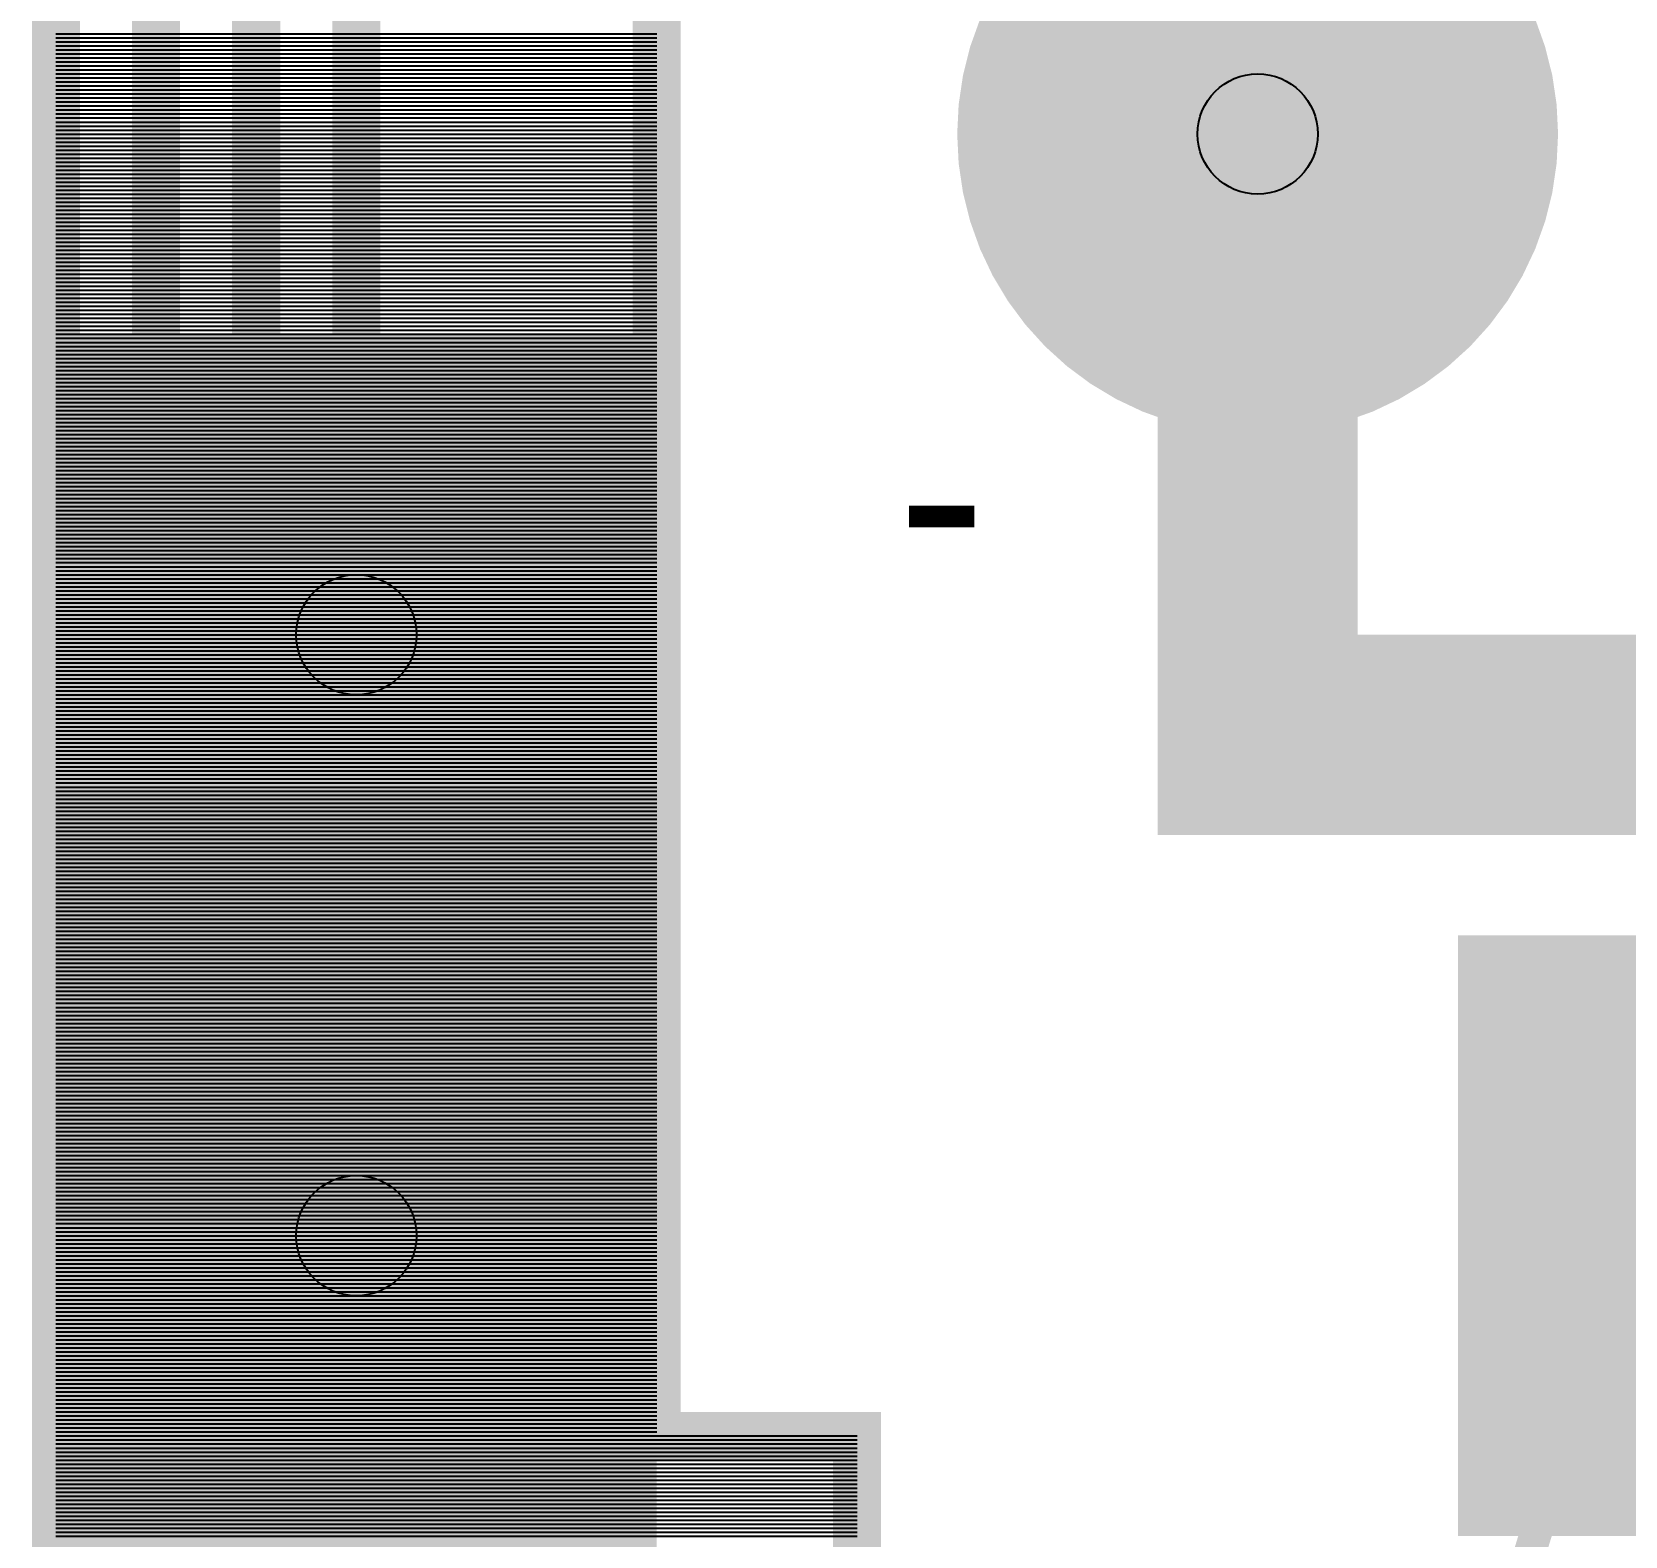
# Model space of a CAD drawing. Extents: x -1.19 to 1.19, y -1.21 to 1.21.
# Drawn here: x -1.171 to -0.7733, y -0.554 to -0.1785 of the extents above; entities that cross this region are included whole.
import ezdxf

# ---------------------------------------------------------------- set-up
doc = ezdxf.new("R2010")
doc.units = 0
doc.layers.get('0').update_dxf_attribs({"linetype": 'CONTINUOUS'})

# ---------------------------------------------------------------- blocks, each defined once
blk = doc.blocks.new('RPAD')
blk.add_trace([(-0.5, -0.5), (-0.5, 0.5), (0.5, -0.5), (0.5, 0.5)])
blk = doc.blocks.new('EPAD')
at = {"const_width": 0.5}
blk.add_lwpolyline([(-0.25, 0, 1), (0.25, 0, 1)], format="xyb", close=True, dxfattribs=at)

msp = doc.modelspace()

# ---------------------------------------------------------------- linework, layer by layer
for points, const_width in [([(-1.165, -0.379), (-1.165, 1.17), (-1.09, 1.17), (-1.09, -0.379), (-1.165, -0.379)], 0.012), ([(-1.14, -0.429), (-1.14, 0.22), (-1.015, 0.22), (-1.015, -0.429), (-1.14, -0.429)], 0.012), ([(-1.165, -1.204), (-1.165, -0.104), (-1.115, -0.104), (-1.115, -1.204), (-1.165, -1.204)], 0.012), ([(-0.715, -0.354), (-0.865, -0.354), (-0.865, -0.204)], 0.05), ([(-1.165, -0.529), (-1.165, -0.379), (-1.015, -0.379), (-1.015, -0.529), (-1.165, -0.529)], 0.012), ([(-1.165, -0.804), (-1.165, -0.529), (-0.965, -0.529), (-0.965, -0.729), (-1.165, -0.804)], 0.012)]:
    msp.add_lwpolyline(points, dxfattribs=dict(const_width=const_width))
for points in [[(-1.165, -0.179), (-1.115, -0.179)], [(-1.165, -0.179), (-1.09, -0.179)], [(-1.165, -0.18), (-1.115, -0.18)], [(-1.165, -0.18), (-1.09, -0.18)], [(-1.165, -0.181), (-1.115, -0.181)], [(-1.165, -0.181), (-1.09, -0.181)], [(-1.165, -0.182), (-1.115, -0.182)], [(-1.165, -0.182), (-1.09, -0.182)], [(-1.14, -0.179), (-1.015, -0.179)], [(-1.14, -0.18), (-1.015, -0.18)], [(-1.14, -0.181), (-1.015, -0.181)], [(-1.14, -0.182), (-1.015, -0.182)], [(-1.165, -0.183), (-1.115, -0.183)], [(-1.165, -0.183), (-1.09, -0.183)], [(-1.165, -0.184), (-1.115, -0.184)], [(-1.165, -0.184), (-1.09, -0.184)], [(-1.165, -0.185), (-1.115, -0.185)], [(-1.165, -0.185), (-1.09, -0.185)], [(-1.165, -0.186), (-1.115, -0.186)], [(-1.165, -0.186), (-1.09, -0.186)], [(-1.14, -0.183), (-1.015, -0.183)], [(-1.14, -0.184), (-1.015, -0.184)], [(-1.14, -0.185), (-1.015, -0.185)], [(-1.14, -0.186), (-1.015, -0.186)], [(-1.165, -0.187), (-1.115, -0.187)], [(-1.165, -0.187), (-1.09, -0.187)], [(-1.165, -0.188), (-1.115, -0.188)], [(-1.165, -0.188), (-1.09, -0.188)], [(-1.165, -0.189), (-1.115, -0.189)], [(-1.165, -0.189), (-1.09, -0.189)], [(-1.165, -0.19), (-1.115, -0.19)], [(-1.165, -0.19), (-1.09, -0.19)], [(-1.14, -0.187), (-1.015, -0.187)], [(-1.14, -0.188), (-1.015, -0.188)], [(-1.14, -0.189), (-1.015, -0.189)], [(-1.14, -0.19), (-1.015, -0.19)], [(-1.165, -0.191), (-1.115, -0.191)], [(-1.165, -0.191), (-1.09, -0.191)], [(-1.165, -0.192), (-1.115, -0.192)], [(-1.165, -0.192), (-1.09, -0.192)], [(-1.165, -0.193), (-1.115, -0.193)], [(-1.165, -0.193), (-1.09, -0.193)], [(-1.165, -0.194), (-1.115, -0.194)], [(-1.165, -0.194), (-1.09, -0.194)], [(-1.14, -0.191), (-1.015, -0.191)], [(-1.14, -0.192), (-1.015, -0.192)], [(-1.14, -0.193), (-1.015, -0.193)], [(-1.14, -0.194), (-1.015, -0.194)], [(-1.165, -0.195), (-1.115, -0.195)], [(-1.165, -0.195), (-1.09, -0.195)], [(-1.165, -0.196), (-1.115, -0.196)], [(-1.165, -0.196), (-1.09, -0.196)], [(-1.165, -0.197), (-1.115, -0.197)], [(-1.165, -0.197), (-1.09, -0.197)], [(-1.165, -0.198), (-1.115, -0.198)], [(-1.165, -0.198), (-1.09, -0.198)], [(-1.14, -0.195), (-1.015, -0.195)], [(-1.14, -0.196), (-1.015, -0.196)], [(-1.14, -0.197), (-1.015, -0.197)], [(-1.14, -0.198), (-1.015, -0.198)], [(-1.165, -0.199), (-1.115, -0.199)], [(-1.165, -0.199), (-1.09, -0.199)], [(-1.165, -0.2), (-1.115, -0.2)], [(-1.165, -0.2), (-1.09, -0.2)], [(-1.165, -0.201), (-1.115, -0.201)], [(-1.165, -0.201), (-1.09, -0.201)], [(-1.165, -0.202), (-1.115, -0.202)], [(-1.165, -0.202), (-1.09, -0.202)], [(-1.14, -0.199), (-1.015, -0.199)], [(-1.14, -0.2), (-1.015, -0.2)], [(-1.14, -0.201), (-1.015, -0.201)], [(-1.14, -0.202), (-1.015, -0.202)], [(-1.165, -0.203), (-1.115, -0.203)], [(-1.165, -0.203), (-1.09, -0.203)], [(-1.165, -0.204), (-1.115, -0.204)], [(-1.165, -0.204), (-1.09, -0.204)], [(-1.165, -0.205), (-1.115, -0.205)], [(-1.165, -0.205), (-1.09, -0.205)], [(-1.165, -0.206), (-1.115, -0.206)], [(-1.165, -0.206), (-1.09, -0.206)], [(-1.14, -0.203), (-1.015, -0.203)], [(-1.14, -0.204), (-1.015, -0.204)], [(-1.14, -0.205), (-1.015, -0.205)], [(-1.14, -0.206), (-1.015, -0.206)], [(-1.165, -0.207), (-1.115, -0.207)], [(-1.165, -0.207), (-1.09, -0.207)], [(-1.165, -0.208), (-1.115, -0.208)], [(-1.165, -0.208), (-1.09, -0.208)], [(-1.165, -0.209), (-1.115, -0.209)], [(-1.165, -0.209), (-1.09, -0.209)], [(-1.165, -0.21), (-1.115, -0.21)], [(-1.165, -0.21), (-1.09, -0.21)], [(-1.14, -0.207), (-1.015, -0.207)], [(-1.14, -0.208), (-1.015, -0.208)], [(-1.14, -0.209), (-1.015, -0.209)], [(-1.14, -0.21), (-1.015, -0.21)], [(-1.165, -0.211), (-1.115, -0.211)], [(-1.165, -0.211), (-1.09, -0.211)], [(-1.165, -0.212), (-1.115, -0.212)], [(-1.165, -0.212), (-1.09, -0.212)], [(-1.165, -0.213), (-1.115, -0.213)], [(-1.165, -0.213), (-1.09, -0.213)], [(-1.165, -0.214), (-1.115, -0.214)], [(-1.165, -0.214), (-1.09, -0.214)], [(-1.14, -0.211), (-1.015, -0.211)], [(-1.14, -0.212), (-1.015, -0.212)], [(-1.14, -0.213), (-1.015, -0.213)], [(-1.14, -0.214), (-1.015, -0.214)], [(-1.165, -0.215), (-1.115, -0.215)], [(-1.165, -0.215), (-1.09, -0.215)], [(-1.165, -0.216), (-1.115, -0.216)], [(-1.165, -0.216), (-1.09, -0.216)], [(-1.165, -0.217), (-1.115, -0.217)], [(-1.165, -0.217), (-1.09, -0.217)], [(-1.165, -0.218), (-1.115, -0.218)], [(-1.165, -0.218), (-1.09, -0.218)], [(-1.14, -0.215), (-1.015, -0.215)], [(-1.14, -0.216), (-1.015, -0.216)], [(-1.14, -0.217), (-1.015, -0.217)], [(-1.14, -0.218), (-1.015, -0.218)], [(-1.165, -0.219), (-1.115, -0.219)], [(-1.165, -0.219), (-1.09, -0.219)], [(-1.165, -0.22), (-1.115, -0.22)], [(-1.165, -0.22), (-1.09, -0.22)], [(-1.165, -0.221), (-1.115, -0.221)], [(-1.165, -0.221), (-1.09, -0.221)], [(-1.165, -0.222), (-1.115, -0.222)], [(-1.165, -0.222), (-1.09, -0.222)], [(-1.14, -0.219), (-1.015, -0.219)], [(-1.14, -0.22), (-1.015, -0.22)], [(-1.14, -0.221), (-1.015, -0.221)], [(-1.14, -0.222), (-1.015, -0.222)], [(-1.165, -0.223), (-1.115, -0.223)], [(-1.165, -0.223), (-1.09, -0.223)], [(-1.165, -0.224), (-1.115, -0.224)], [(-1.165, -0.224), (-1.09, -0.224)], [(-1.165, -0.225), (-1.115, -0.225)], [(-1.165, -0.225), (-1.09, -0.225)], [(-1.165, -0.226), (-1.115, -0.226)], [(-1.165, -0.226), (-1.09, -0.226)], [(-1.14, -0.223), (-1.015, -0.223)], [(-1.14, -0.224), (-1.015, -0.224)], [(-1.14, -0.225), (-1.015, -0.225)], [(-1.14, -0.226), (-1.015, -0.226)], [(-1.165, -0.227), (-1.115, -0.227)], [(-1.165, -0.227), (-1.09, -0.227)], [(-1.165, -0.228), (-1.115, -0.228)], [(-1.165, -0.228), (-1.09, -0.228)], [(-1.165, -0.229), (-1.115, -0.229)], [(-1.165, -0.229), (-1.09, -0.229)], [(-1.165, -0.23), (-1.115, -0.23)], [(-1.165, -0.23), (-1.09, -0.23)], [(-1.14, -0.227), (-1.015, -0.227)], [(-1.14, -0.228), (-1.015, -0.228)], [(-1.14, -0.229), (-1.015, -0.229)], [(-1.14, -0.23), (-1.015, -0.23)], [(-1.165, -0.231), (-1.115, -0.231)], [(-1.165, -0.231), (-1.09, -0.231)], [(-1.165, -0.232), (-1.115, -0.232)], [(-1.165, -0.232), (-1.09, -0.232)], [(-1.165, -0.233), (-1.115, -0.233)], [(-1.165, -0.233), (-1.09, -0.233)], [(-1.165, -0.234), (-1.115, -0.234)], [(-1.165, -0.234), (-1.09, -0.234)], [(-1.14, -0.231), (-1.015, -0.231)], [(-1.14, -0.232), (-1.015, -0.232)], [(-1.14, -0.233), (-1.015, -0.233)], [(-1.14, -0.234), (-1.015, -0.234)], [(-1.165, -0.235), (-1.115, -0.235)], [(-1.165, -0.235), (-1.09, -0.235)], [(-1.165, -0.236), (-1.115, -0.236)], [(-1.165, -0.236), (-1.09, -0.236)], [(-1.165, -0.237), (-1.115, -0.237)], [(-1.165, -0.237), (-1.09, -0.237)], [(-1.165, -0.238), (-1.115, -0.238)], [(-1.165, -0.238), (-1.09, -0.238)], [(-1.14, -0.235), (-1.015, -0.235)], [(-1.14, -0.236), (-1.015, -0.236)], [(-1.14, -0.237), (-1.015, -0.237)], [(-1.14, -0.238), (-1.015, -0.238)], [(-1.165, -0.239), (-1.115, -0.239)], [(-1.165, -0.239), (-1.09, -0.239)], [(-1.165, -0.24), (-1.115, -0.24)], [(-1.165, -0.24), (-1.09, -0.24)], [(-1.165, -0.241), (-1.115, -0.241)], [(-1.165, -0.241), (-1.09, -0.241)], [(-1.165, -0.242), (-1.115, -0.242)], [(-1.165, -0.242), (-1.09, -0.242)], [(-1.14, -0.239), (-1.015, -0.239)], [(-1.14, -0.24), (-1.015, -0.24)], [(-1.14, -0.241), (-1.015, -0.241)], [(-1.14, -0.242), (-1.015, -0.242)], [(-1.165, -0.243), (-1.115, -0.243)], [(-1.165, -0.243), (-1.09, -0.243)], [(-1.165, -0.244), (-1.115, -0.244)], [(-1.165, -0.244), (-1.09, -0.244)], [(-1.165, -0.245), (-1.115, -0.245)], [(-1.165, -0.245), (-1.09, -0.245)], [(-1.165, -0.246), (-1.115, -0.246)], [(-1.165, -0.246), (-1.09, -0.246)], [(-1.14, -0.243), (-1.015, -0.243)], [(-1.14, -0.244), (-1.015, -0.244)], [(-1.14, -0.245), (-1.015, -0.245)], [(-1.14, -0.246), (-1.015, -0.246)], [(-1.165, -0.247), (-1.115, -0.247)], [(-1.165, -0.247), (-1.09, -0.247)], [(-1.165, -0.248), (-1.115, -0.248)], [(-1.165, -0.248), (-1.09, -0.248)], [(-1.165, -0.249), (-1.115, -0.249)], [(-1.165, -0.249), (-1.09, -0.249)], [(-1.165, -0.25), (-1.115, -0.25)], [(-1.165, -0.25), (-1.09, -0.25)], [(-1.14, -0.247), (-1.015, -0.247)], [(-1.14, -0.248), (-1.015, -0.248)], [(-1.14, -0.249), (-1.015, -0.249)], [(-1.14, -0.25), (-1.015, -0.25)], [(-1.165, -0.251), (-1.115, -0.251)], [(-1.165, -0.251), (-1.09, -0.251)], [(-1.165, -0.252), (-1.115, -0.252)], [(-1.165, -0.252), (-1.09, -0.252)], [(-1.165, -0.253), (-1.115, -0.253)], [(-1.165, -0.253), (-1.09, -0.253)], [(-1.165, -0.254), (-1.115, -0.254)], [(-1.165, -0.254), (-1.09, -0.254)], [(-1.14, -0.251), (-1.015, -0.251)], [(-1.14, -0.252), (-1.015, -0.252)], [(-1.14, -0.253), (-1.015, -0.253)], [(-1.14, -0.254), (-1.015, -0.254)], [(-1.165, -0.255), (-1.115, -0.255)], [(-1.165, -0.255), (-1.09, -0.255)], [(-1.165, -0.256), (-1.115, -0.256)], [(-1.165, -0.256), (-1.09, -0.256)], [(-1.165, -0.257), (-1.115, -0.257)], [(-1.165, -0.257), (-1.09, -0.257)], [(-1.165, -0.258), (-1.115, -0.258)], [(-1.165, -0.258), (-1.09, -0.258)], [(-1.14, -0.255), (-1.015, -0.255)], [(-1.14, -0.256), (-1.015, -0.256)], [(-1.14, -0.257), (-1.015, -0.257)], [(-1.14, -0.258), (-1.015, -0.258)], [(-1.165, -0.259), (-1.115, -0.259)], [(-1.165, -0.259), (-1.09, -0.259)], [(-1.165, -0.26), (-1.115, -0.26)], [(-1.165, -0.26), (-1.09, -0.26)], [(-1.165, -0.261), (-1.115, -0.261)], [(-1.165, -0.261), (-1.09, -0.261)], [(-1.165, -0.262), (-1.115, -0.262)], [(-1.165, -0.262), (-1.09, -0.262)], [(-1.14, -0.259), (-1.015, -0.259)], [(-1.14, -0.26), (-1.015, -0.26)], [(-1.14, -0.261), (-1.015, -0.261)], [(-1.14, -0.262), (-1.015, -0.262)], [(-1.165, -0.263), (-1.115, -0.263)], [(-1.165, -0.263), (-1.09, -0.263)], [(-1.165, -0.264), (-1.115, -0.264)], [(-1.165, -0.264), (-1.09, -0.264)], [(-1.165, -0.265), (-1.115, -0.265)], [(-1.165, -0.265), (-1.09, -0.265)], [(-1.165, -0.266), (-1.115, -0.266)], [(-1.165, -0.266), (-1.09, -0.266)], [(-1.14, -0.263), (-1.015, -0.263)], [(-1.14, -0.264), (-1.015, -0.264)], [(-1.14, -0.265), (-1.015, -0.265)], [(-1.14, -0.266), (-1.015, -0.266)], [(-1.165, -0.267), (-1.115, -0.267)], [(-1.165, -0.267), (-1.09, -0.267)], [(-1.165, -0.268), (-1.115, -0.268)], [(-1.165, -0.268), (-1.09, -0.268)], [(-1.165, -0.269), (-1.115, -0.269)], [(-1.165, -0.269), (-1.09, -0.269)], [(-1.165, -0.27), (-1.115, -0.27)], [(-1.165, -0.27), (-1.09, -0.27)], [(-1.14, -0.267), (-1.015, -0.267)], [(-1.14, -0.268), (-1.015, -0.268)], [(-1.14, -0.269), (-1.015, -0.269)], [(-1.14, -0.27), (-1.015, -0.27)], [(-1.165, -0.271), (-1.115, -0.271)], [(-1.165, -0.271), (-1.09, -0.271)], [(-1.165, -0.272), (-1.115, -0.272)], [(-1.165, -0.272), (-1.09, -0.272)], [(-1.165, -0.273), (-1.115, -0.273)], [(-1.165, -0.273), (-1.09, -0.273)], [(-1.165, -0.274), (-1.115, -0.274)], [(-1.165, -0.274), (-1.09, -0.274)], [(-1.14, -0.271), (-1.015, -0.271)], [(-1.14, -0.272), (-1.015, -0.272)], [(-1.14, -0.273), (-1.015, -0.273)], [(-1.14, -0.274), (-1.015, -0.274)], [(-1.165, -0.275), (-1.115, -0.275)], [(-1.165, -0.275), (-1.09, -0.275)], [(-1.165, -0.276), (-1.115, -0.276)], [(-1.165, -0.276), (-1.09, -0.276)], [(-1.165, -0.277), (-1.115, -0.277)], [(-1.165, -0.277), (-1.09, -0.277)], [(-1.165, -0.278), (-1.115, -0.278)], [(-1.165, -0.278), (-1.09, -0.278)], [(-1.14, -0.275), (-1.015, -0.275)], [(-1.14, -0.276), (-1.015, -0.276)], [(-1.14, -0.277), (-1.015, -0.277)], [(-1.14, -0.278), (-1.015, -0.278)], [(-1.165, -0.279), (-1.115, -0.279)], [(-1.165, -0.279), (-1.09, -0.279)], [(-1.165, -0.28), (-1.115, -0.28)], [(-1.165, -0.28), (-1.09, -0.28)], [(-1.165, -0.281), (-1.115, -0.281)], [(-1.165, -0.281), (-1.09, -0.281)], [(-1.165, -0.282), (-1.115, -0.282)], [(-1.165, -0.282), (-1.09, -0.282)], [(-1.14, -0.279), (-1.015, -0.279)], [(-1.14, -0.28), (-1.015, -0.28)], [(-1.14, -0.281), (-1.015, -0.281)], [(-1.14, -0.282), (-1.015, -0.282)], [(-1.165, -0.283), (-1.115, -0.283)], [(-1.165, -0.283), (-1.09, -0.283)], [(-1.165, -0.284), (-1.115, -0.284)], [(-1.165, -0.284), (-1.09, -0.284)], [(-1.165, -0.285), (-1.115, -0.285)], [(-1.165, -0.285), (-1.09, -0.285)], [(-1.165, -0.286), (-1.115, -0.286)], [(-1.165, -0.286), (-1.09, -0.286)], [(-1.14, -0.283), (-1.015, -0.283)], [(-1.14, -0.284), (-1.015, -0.284)], [(-1.14, -0.285), (-1.015, -0.285)], [(-1.14, -0.286), (-1.015, -0.286)], [(-1.165, -0.287), (-1.115, -0.287)], [(-1.165, -0.287), (-1.09, -0.287)], [(-1.165, -0.288), (-1.115, -0.288)], [(-1.165, -0.288), (-1.09, -0.288)], [(-1.165, -0.289), (-1.115, -0.289)], [(-1.165, -0.289), (-1.09, -0.289)], [(-1.165, -0.29), (-1.115, -0.29)], [(-1.165, -0.29), (-1.09, -0.29)], [(-1.14, -0.287), (-1.015, -0.287)], [(-1.14, -0.288), (-1.015, -0.288)], [(-1.14, -0.289), (-1.015, -0.289)], [(-1.14, -0.29), (-1.015, -0.29)], [(-1.165, -0.291), (-1.115, -0.291)], [(-1.165, -0.291), (-1.09, -0.291)], [(-1.165, -0.292), (-1.115, -0.292)], [(-1.165, -0.292), (-1.09, -0.292)], [(-1.165, -0.293), (-1.115, -0.293)], [(-1.165, -0.293), (-1.09, -0.293)], [(-1.165, -0.294), (-1.115, -0.294)], [(-1.165, -0.294), (-1.09, -0.294)], [(-1.14, -0.291), (-1.015, -0.291)], [(-1.14, -0.292), (-1.015, -0.292)], [(-1.14, -0.293), (-1.015, -0.293)], [(-1.14, -0.294), (-1.015, -0.294)], [(-1.165, -0.295), (-1.115, -0.295)], [(-1.165, -0.295), (-1.09, -0.295)], [(-1.165, -0.296), (-1.115, -0.296)], [(-1.165, -0.296), (-1.09, -0.296)], [(-1.165, -0.297), (-1.115, -0.297)], [(-1.165, -0.297), (-1.09, -0.297)], [(-1.165, -0.298), (-1.115, -0.298)], [(-1.165, -0.298), (-1.09, -0.298)], [(-1.14, -0.295), (-1.015, -0.295)], [(-1.14, -0.296), (-1.015, -0.296)], [(-1.14, -0.297), (-1.015, -0.297)], [(-1.14, -0.298), (-1.015, -0.298)], [(-1.165, -0.299), (-1.115, -0.299)], [(-1.165, -0.299), (-1.09, -0.299)], [(-1.165, -0.3), (-1.115, -0.3)], [(-1.165, -0.3), (-1.09, -0.3)], [(-1.165, -0.301), (-1.115, -0.301)], [(-1.165, -0.301), (-1.09, -0.301)], [(-1.165, -0.302), (-1.115, -0.302)], [(-1.165, -0.302), (-1.09, -0.302)], [(-1.14, -0.299), (-1.015, -0.299)], [(-1.14, -0.3), (-1.015, -0.3)], [(-1.14, -0.301), (-1.015, -0.301)], [(-1.14, -0.302), (-1.015, -0.302)], [(-1.165, -0.303), (-1.115, -0.303)], [(-1.165, -0.303), (-1.09, -0.303)], [(-1.165, -0.304), (-1.115, -0.304)], [(-1.165, -0.304), (-1.09, -0.304)], [(-1.165, -0.305), (-1.115, -0.305)], [(-1.165, -0.305), (-1.09, -0.305)], [(-1.165, -0.306), (-1.115, -0.306)], [(-1.165, -0.306), (-1.09, -0.306)], [(-1.14, -0.303), (-1.015, -0.303)], [(-1.14, -0.304), (-1.015, -0.304)], [(-1.14, -0.305), (-1.015, -0.305)], [(-1.14, -0.306), (-1.015, -0.306)], [(-1.165, -0.307), (-1.115, -0.307)], [(-1.165, -0.307), (-1.09, -0.307)], [(-1.165, -0.308), (-1.115, -0.308)], [(-1.165, -0.308), (-1.09, -0.308)], [(-1.165, -0.309), (-1.115, -0.309)], [(-1.165, -0.309), (-1.09, -0.309)], [(-1.165, -0.31), (-1.115, -0.31)], [(-1.165, -0.31), (-1.09, -0.31)], [(-1.14, -0.307), (-1.015, -0.307)], [(-1.14, -0.308), (-1.015, -0.308)], [(-1.14, -0.309), (-1.015, -0.309)], [(-1.14, -0.31), (-1.015, -0.31)], [(-1.165, -0.311), (-1.115, -0.311)], [(-1.165, -0.311), (-1.09, -0.311)], [(-1.165, -0.312), (-1.115, -0.312)], [(-1.165, -0.312), (-1.09, -0.312)], [(-1.165, -0.313), (-1.115, -0.313)], [(-1.165, -0.313), (-1.09, -0.313)], [(-1.165, -0.314), (-1.115, -0.314)], [(-1.165, -0.314), (-1.09, -0.314)], [(-1.14, -0.311), (-1.015, -0.311)], [(-1.14, -0.312), (-1.015, -0.312)], [(-1.14, -0.313), (-1.015, -0.313)], [(-1.14, -0.314), (-1.015, -0.314)], [(-1.165, -0.315), (-1.115, -0.315)], [(-1.165, -0.315), (-1.09, -0.315)], [(-1.165, -0.316), (-1.115, -0.316)], [(-1.165, -0.316), (-1.09, -0.316)], [(-1.165, -0.317), (-1.115, -0.317)], [(-1.165, -0.317), (-1.09, -0.317)], [(-1.165, -0.318), (-1.115, -0.318)], [(-1.165, -0.318), (-1.09, -0.318)], [(-1.14, -0.315), (-1.015, -0.315)], [(-1.14, -0.316), (-1.015, -0.316)], [(-1.14, -0.317), (-1.015, -0.317)], [(-1.14, -0.318), (-1.015, -0.318)], [(-1.165, -0.319), (-1.115, -0.319)], [(-1.165, -0.319), (-1.09, -0.319)], [(-1.165, -0.32), (-1.115, -0.32)], [(-1.165, -0.32), (-1.09, -0.32)], [(-1.165, -0.321), (-1.115, -0.321)], [(-1.165, -0.321), (-1.09, -0.321)], [(-1.165, -0.322), (-1.115, -0.322)], [(-1.165, -0.322), (-1.09, -0.322)], [(-1.14, -0.319), (-1.015, -0.319)], [(-1.14, -0.32), (-1.015, -0.32)], [(-1.14, -0.321), (-1.015, -0.321)], [(-1.14, -0.322), (-1.015, -0.322)], [(-1.165, -0.323), (-1.115, -0.323)], [(-1.165, -0.323), (-1.09, -0.323)], [(-1.165, -0.324), (-1.115, -0.324)], [(-1.165, -0.324), (-1.09, -0.324)], [(-1.165, -0.325), (-1.115, -0.325)], [(-1.165, -0.325), (-1.09, -0.325)], [(-1.165, -0.326), (-1.115, -0.326)], [(-1.165, -0.326), (-1.09, -0.326)], [(-1.14, -0.323), (-1.015, -0.323)], [(-1.14, -0.324), (-1.015, -0.324)], [(-1.14, -0.325), (-1.015, -0.325)], [(-1.14, -0.326), (-1.015, -0.326)], [(-1.165, -0.327), (-1.115, -0.327)], [(-1.165, -0.327), (-1.09, -0.327)], [(-1.165, -0.328), (-1.115, -0.328)], [(-1.165, -0.328), (-1.09, -0.328)], [(-1.165, -0.329), (-1.115, -0.329)], [(-1.165, -0.329), (-1.09, -0.329)], [(-1.165, -0.33), (-1.115, -0.33)], [(-1.165, -0.33), (-1.09, -0.33)], [(-1.14, -0.327), (-1.015, -0.327)], [(-1.14, -0.328), (-1.015, -0.328)], [(-1.14, -0.329), (-1.015, -0.329)], [(-1.14, -0.33), (-1.015, -0.33)], [(-1.165, -0.331), (-1.115, -0.331)], [(-1.165, -0.331), (-1.09, -0.331)], [(-1.165, -0.332), (-1.115, -0.332)], [(-1.165, -0.332), (-1.09, -0.332)], [(-1.165, -0.333), (-1.115, -0.333)], [(-1.165, -0.333), (-1.09, -0.333)], [(-1.165, -0.334), (-1.115, -0.334)], [(-1.165, -0.334), (-1.09, -0.334)], [(-1.14, -0.331), (-1.015, -0.331)], [(-1.14, -0.332), (-1.015, -0.332)], [(-1.14, -0.333), (-1.015, -0.333)], [(-1.14, -0.334), (-1.015, -0.334)], [(-1.165, -0.335), (-1.115, -0.335)], [(-1.165, -0.335), (-1.09, -0.335)], [(-1.165, -0.336), (-1.115, -0.336)], [(-1.165, -0.336), (-1.09, -0.336)], [(-1.165, -0.337), (-1.115, -0.337)], [(-1.165, -0.337), (-1.09, -0.337)], [(-1.165, -0.338), (-1.115, -0.338)], [(-1.165, -0.338), (-1.09, -0.338)], [(-1.14, -0.335), (-1.015, -0.335)], [(-1.14, -0.336), (-1.015, -0.336)], [(-1.14, -0.337), (-1.015, -0.337)], [(-1.14, -0.338), (-1.015, -0.338)], [(-1.165, -0.339), (-1.115, -0.339)], [(-1.165, -0.339), (-1.09, -0.339)], [(-1.165, -0.34), (-1.115, -0.34)], [(-1.165, -0.34), (-1.09, -0.34)], [(-1.165, -0.341), (-1.115, -0.341)], [(-1.165, -0.341), (-1.09, -0.341)], [(-1.165, -0.342), (-1.115, -0.342)], [(-1.165, -0.342), (-1.09, -0.342)], [(-1.14, -0.339), (-1.015, -0.339)], [(-1.14, -0.34), (-1.015, -0.34)], [(-1.14, -0.341), (-1.015, -0.341)], [(-1.14, -0.342), (-1.015, -0.342)], [(-1.165, -0.343), (-1.115, -0.343)], [(-1.165, -0.343), (-1.09, -0.343)], [(-1.165, -0.344), (-1.115, -0.344)], [(-1.165, -0.344), (-1.09, -0.344)], [(-1.165, -0.345), (-1.115, -0.345)], [(-1.165, -0.345), (-1.09, -0.345)], [(-1.165, -0.346), (-1.115, -0.346)], [(-1.165, -0.346), (-1.09, -0.346)], [(-1.14, -0.343), (-1.015, -0.343)], [(-1.14, -0.344), (-1.015, -0.344)], [(-1.14, -0.345), (-1.015, -0.345)], [(-1.14, -0.346), (-1.015, -0.346)], [(-1.165, -0.347), (-1.115, -0.347)], [(-1.165, -0.347), (-1.09, -0.347)], [(-1.165, -0.348), (-1.115, -0.348)], [(-1.165, -0.348), (-1.09, -0.348)], [(-1.165, -0.349), (-1.115, -0.349)], [(-1.165, -0.349), (-1.09, -0.349)], [(-1.165, -0.35), (-1.115, -0.35)], [(-1.165, -0.35), (-1.09, -0.35)], [(-1.14, -0.347), (-1.015, -0.347)], [(-1.14, -0.348), (-1.015, -0.348)], [(-1.14, -0.349), (-1.015, -0.349)], [(-1.14, -0.35), (-1.015, -0.35)], [(-1.165, -0.351), (-1.115, -0.351)], [(-1.165, -0.351), (-1.09, -0.351)], [(-1.165, -0.352), (-1.115, -0.352)], [(-1.165, -0.352), (-1.09, -0.352)], [(-1.165, -0.353), (-1.115, -0.353)], [(-1.165, -0.353), (-1.09, -0.353)], [(-1.14, -0.351), (-1.015, -0.351)], [(-1.14, -0.352), (-1.015, -0.352)], [(-1.14, -0.353), (-1.015, -0.353)], [(-1.165, -0.354), (-1.115, -0.354)], [(-1.165, -0.354), (-1.09, -0.354)], [(-1.165, -0.355), (-1.115, -0.355)], [(-1.165, -0.355), (-1.09, -0.355)], [(-1.165, -0.356), (-1.115, -0.356)], [(-1.165, -0.356), (-1.09, -0.356)], [(-1.165, -0.357), (-1.115, -0.357)], [(-1.165, -0.357), (-1.09, -0.357)], [(-1.14, -0.354), (-1.015, -0.354)], [(-1.14, -0.355), (-1.015, -0.355)], [(-1.14, -0.356), (-1.015, -0.356)], [(-1.14, -0.357), (-1.015, -0.357)], [(-1.165, -0.358), (-1.115, -0.358)], [(-1.165, -0.358), (-1.09, -0.358)], [(-1.165, -0.359), (-1.115, -0.359)], [(-1.165, -0.359), (-1.09, -0.359)], [(-1.165, -0.36), (-1.115, -0.36)], [(-1.165, -0.36), (-1.09, -0.36)], [(-1.165, -0.361), (-1.115, -0.361)], [(-1.165, -0.361), (-1.09, -0.361)], [(-1.14, -0.358), (-1.015, -0.358)], [(-1.14, -0.359), (-1.015, -0.359)], [(-1.14, -0.36), (-1.015, -0.36)], [(-1.14, -0.361), (-1.015, -0.361)], [(-1.165, -0.362), (-1.115, -0.362)], [(-1.165, -0.362), (-1.09, -0.362)], [(-1.165, -0.363), (-1.115, -0.363)], [(-1.165, -0.363), (-1.09, -0.363)], [(-1.165, -0.364), (-1.115, -0.364)], [(-1.165, -0.364), (-1.09, -0.364)], [(-1.165, -0.365), (-1.115, -0.365)], [(-1.165, -0.365), (-1.09, -0.365)], [(-1.14, -0.362), (-1.015, -0.362)], [(-1.14, -0.363), (-1.015, -0.363)], [(-1.14, -0.364), (-1.015, -0.364)], [(-1.14, -0.365), (-1.015, -0.365)], [(-1.165, -0.366), (-1.115, -0.366)], [(-1.165, -0.366), (-1.09, -0.366)], [(-1.165, -0.367), (-1.115, -0.367)], [(-1.165, -0.367), (-1.09, -0.367)], [(-1.165, -0.368), (-1.115, -0.368)], [(-1.165, -0.368), (-1.09, -0.368)], [(-1.165, -0.369), (-1.115, -0.369)], [(-1.165, -0.369), (-1.09, -0.369)], [(-1.14, -0.366), (-1.015, -0.366)], [(-1.14, -0.367), (-1.015, -0.367)], [(-1.14, -0.368), (-1.015, -0.368)], [(-1.14, -0.369), (-1.015, -0.369)], [(-1.165, -0.37), (-1.115, -0.37)], [(-1.165, -0.37), (-1.09, -0.37)], [(-1.165, -0.371), (-1.115, -0.371)], [(-1.165, -0.371), (-1.09, -0.371)], [(-1.165, -0.372), (-1.115, -0.372)], [(-1.165, -0.372), (-1.09, -0.372)], [(-1.165, -0.373), (-1.115, -0.373)], [(-1.165, -0.373), (-1.09, -0.373)], [(-1.14, -0.37), (-1.015, -0.37)], [(-1.14, -0.371), (-1.015, -0.371)], [(-1.14, -0.372), (-1.015, -0.372)], [(-1.14, -0.373), (-1.015, -0.373)], [(-1.165, -0.374), (-1.115, -0.374)], [(-1.165, -0.374), (-1.09, -0.374)], [(-1.165, -0.375), (-1.115, -0.375)], [(-1.165, -0.375), (-1.09, -0.375)], [(-1.165, -0.376), (-1.115, -0.376)], [(-1.165, -0.376), (-1.09, -0.376)], [(-1.165, -0.377), (-1.115, -0.377)], [(-1.165, -0.377), (-1.09, -0.377)], [(-1.14, -0.374), (-1.015, -0.374)], [(-1.14, -0.375), (-1.015, -0.375)], [(-1.14, -0.376), (-1.015, -0.376)], [(-1.14, -0.377), (-1.015, -0.377)], [(-1.165, -0.378), (-1.115, -0.378)], [(-1.165, -0.378), (-1.09, -0.378)], [(-1.165, -0.379), (-1.115, -0.379)], [(-1.165, -0.379), (-1.015, -0.379)], [(-1.165, -0.379), (-1.09, -0.379)], [(-1.165, -0.38), (-1.115, -0.38)], [(-1.165, -0.38), (-1.015, -0.38)], [(-1.165, -0.381), (-1.115, -0.381)], [(-1.165, -0.381), (-1.015, -0.381)], [(-1.14, -0.378), (-1.015, -0.378)], [(-1.14, -0.379), (-1.015, -0.379)], [(-1.14, -0.38), (-1.015, -0.38)], [(-1.14, -0.381), (-1.015, -0.381)], [(-1.165, -0.382), (-1.115, -0.382)], [(-1.165, -0.382), (-1.015, -0.382)], [(-1.165, -0.383), (-1.115, -0.383)], [(-1.165, -0.383), (-1.015, -0.383)], [(-1.165, -0.384), (-1.115, -0.384)], [(-1.165, -0.384), (-1.015, -0.384)], [(-1.165, -0.385), (-1.115, -0.385)], [(-1.165, -0.385), (-1.015, -0.385)], [(-1.14, -0.382), (-1.015, -0.382)], [(-1.14, -0.383), (-1.015, -0.383)], [(-1.14, -0.384), (-1.015, -0.384)], [(-1.14, -0.385), (-1.015, -0.385)], [(-1.165, -0.386), (-1.115, -0.386)], [(-1.165, -0.386), (-1.015, -0.386)], [(-1.165, -0.387), (-1.115, -0.387)], [(-1.165, -0.387), (-1.015, -0.387)], [(-1.165, -0.388), (-1.115, -0.388)], [(-1.165, -0.388), (-1.015, -0.388)], [(-1.165, -0.389), (-1.115, -0.389)], [(-1.165, -0.389), (-1.015, -0.389)], [(-1.14, -0.386), (-1.015, -0.386)], [(-1.14, -0.387), (-1.015, -0.387)], [(-1.14, -0.388), (-1.015, -0.388)], [(-1.14, -0.389), (-1.015, -0.389)], [(-1.165, -0.39), (-1.115, -0.39)], [(-1.165, -0.39), (-1.015, -0.39)], [(-1.165, -0.391), (-1.115, -0.391)], [(-1.165, -0.391), (-1.015, -0.391)], [(-1.165, -0.392), (-1.115, -0.392)], [(-1.165, -0.392), (-1.015, -0.392)], [(-1.165, -0.393), (-1.115, -0.393)], [(-1.165, -0.393), (-1.015, -0.393)], [(-1.14, -0.39), (-1.015, -0.39)], [(-1.14, -0.391), (-1.015, -0.391)], [(-1.14, -0.392), (-1.015, -0.392)], [(-1.14, -0.393), (-1.015, -0.393)], [(-1.165, -0.394), (-1.115, -0.394)], [(-1.165, -0.394), (-1.015, -0.394)], [(-1.165, -0.395), (-1.115, -0.395)], [(-1.165, -0.395), (-1.015, -0.395)], [(-1.165, -0.396), (-1.115, -0.396)], [(-1.165, -0.396), (-1.015, -0.396)], [(-1.165, -0.397), (-1.115, -0.397)], [(-1.165, -0.397), (-1.015, -0.397)], [(-1.14, -0.394), (-1.015, -0.394)], [(-1.14, -0.395), (-1.015, -0.395)], [(-1.14, -0.396), (-1.015, -0.396)], [(-1.14, -0.397), (-1.015, -0.397)], [(-1.165, -0.398), (-1.115, -0.398)], [(-1.165, -0.398), (-1.015, -0.398)], [(-1.165, -0.399), (-1.115, -0.399)], [(-1.165, -0.399), (-1.015, -0.399)], [(-1.165, -0.4), (-1.115, -0.4)], [(-1.165, -0.4), (-1.015, -0.4)], [(-1.165, -0.401), (-1.115, -0.401)], [(-1.165, -0.401), (-1.015, -0.401)], [(-1.14, -0.398), (-1.015, -0.398)], [(-1.14, -0.399), (-1.015, -0.399)], [(-1.14, -0.4), (-1.015, -0.4)], [(-1.14, -0.401), (-1.015, -0.401)], [(-1.165, -0.402), (-1.115, -0.402)], [(-1.165, -0.402), (-1.015, -0.402)], [(-1.165, -0.403), (-1.115, -0.403)], [(-1.165, -0.403), (-1.015, -0.403)], [(-1.165, -0.404), (-1.115, -0.404)], [(-1.165, -0.404), (-1.015, -0.404)], [(-1.165, -0.405), (-1.115, -0.405)], [(-1.165, -0.405), (-1.015, -0.405)], [(-1.14, -0.402), (-1.015, -0.402)], [(-1.14, -0.403), (-1.015, -0.403)], [(-1.14, -0.404), (-1.015, -0.404)], [(-1.14, -0.405), (-1.015, -0.405)], [(-1.165, -0.406), (-1.115, -0.406)], [(-1.165, -0.406), (-1.015, -0.406)], [(-1.165, -0.407), (-1.115, -0.407)], [(-1.165, -0.407), (-1.015, -0.407)], [(-1.165, -0.408), (-1.115, -0.408)], [(-1.165, -0.408), (-1.015, -0.408)], [(-1.165, -0.409), (-1.115, -0.409)], [(-1.165, -0.409), (-1.015, -0.409)], [(-1.14, -0.406), (-1.015, -0.406)], [(-1.14, -0.407), (-1.015, -0.407)], [(-1.14, -0.408), (-1.015, -0.408)], [(-1.14, -0.409), (-1.015, -0.409)], [(-1.165, -0.41), (-1.115, -0.41)], [(-1.165, -0.41), (-1.015, -0.41)], [(-1.165, -0.411), (-1.115, -0.411)], [(-1.165, -0.411), (-1.015, -0.411)], [(-1.165, -0.412), (-1.115, -0.412)], [(-1.165, -0.412), (-1.015, -0.412)], [(-1.165, -0.413), (-1.115, -0.413)], [(-1.165, -0.413), (-1.015, -0.413)], [(-1.14, -0.41), (-1.015, -0.41)], [(-1.14, -0.411), (-1.015, -0.411)], [(-1.14, -0.412), (-1.015, -0.412)], [(-1.14, -0.413), (-1.015, -0.413)], [(-1.165, -0.414), (-1.115, -0.414)], [(-1.165, -0.414), (-1.015, -0.414)], [(-1.165, -0.415), (-1.115, -0.415)], [(-1.165, -0.415), (-1.015, -0.415)], [(-1.165, -0.416), (-1.115, -0.416)], [(-1.165, -0.416), (-1.015, -0.416)], [(-1.165, -0.417), (-1.115, -0.417)], [(-1.165, -0.417), (-1.015, -0.417)], [(-1.14, -0.414), (-1.015, -0.414)], [(-1.14, -0.415), (-1.015, -0.415)], [(-1.14, -0.416), (-1.015, -0.416)], [(-1.14, -0.417), (-1.015, -0.417)], [(-1.165, -0.418), (-1.115, -0.418)], [(-1.165, -0.418), (-1.015, -0.418)], [(-1.165, -0.419), (-1.115, -0.419)], [(-1.165, -0.419), (-1.015, -0.419)], [(-1.165, -0.42), (-1.115, -0.42)], [(-1.165, -0.42), (-1.015, -0.42)], [(-1.165, -0.421), (-1.115, -0.421)], [(-1.165, -0.421), (-1.015, -0.421)], [(-1.14, -0.418), (-1.015, -0.418)], [(-1.14, -0.419), (-1.015, -0.419)], [(-1.14, -0.42), (-1.015, -0.42)], [(-1.14, -0.421), (-1.015, -0.421)], [(-1.165, -0.422), (-1.115, -0.422)], [(-1.165, -0.422), (-1.015, -0.422)], [(-1.165, -0.423), (-1.115, -0.423)], [(-1.165, -0.423), (-1.015, -0.423)], [(-1.165, -0.424), (-1.115, -0.424)], [(-1.165, -0.424), (-1.015, -0.424)], [(-1.165, -0.425), (-1.115, -0.425)], [(-1.165, -0.425), (-1.015, -0.425)], [(-1.14, -0.422), (-1.015, -0.422)], [(-1.14, -0.423), (-1.015, -0.423)], [(-1.14, -0.424), (-1.015, -0.424)], [(-1.14, -0.425), (-1.015, -0.425)], [(-1.165, -0.426), (-1.115, -0.426)], [(-1.165, -0.426), (-1.015, -0.426)], [(-1.165, -0.427), (-1.115, -0.427)], [(-1.165, -0.427), (-1.015, -0.427)], [(-1.165, -0.428), (-1.115, -0.428)], [(-1.165, -0.428), (-1.015, -0.428)], [(-1.165, -0.429), (-1.115, -0.429)], [(-1.165, -0.429), (-1.015, -0.429)], [(-1.14, -0.426), (-1.015, -0.426)], [(-1.14, -0.427), (-1.015, -0.427)], [(-1.14, -0.428), (-1.015, -0.428)], [(-1.14, -0.429), (-1.015, -0.429)], [(-1.165, -0.43), (-1.115, -0.43)], [(-1.165, -0.43), (-1.015, -0.43)], [(-1.165, -0.431), (-1.115, -0.431)], [(-1.165, -0.431), (-1.015, -0.431)], [(-1.165, -0.432), (-1.115, -0.432)], [(-1.165, -0.432), (-1.015, -0.432)], [(-1.165, -0.433), (-1.115, -0.433)], [(-1.165, -0.433), (-1.015, -0.433)], [(-1.165, -0.434), (-1.115, -0.434)], [(-1.165, -0.434), (-1.015, -0.434)], [(-1.165, -0.435), (-1.115, -0.435)], [(-1.165, -0.435), (-1.015, -0.435)], [(-1.165, -0.436), (-1.115, -0.436)], [(-1.165, -0.436), (-1.015, -0.436)], [(-1.165, -0.437), (-1.115, -0.437)], [(-1.165, -0.437), (-1.015, -0.437)], [(-1.165, -0.438), (-1.115, -0.438)], [(-1.165, -0.438), (-1.015, -0.438)], [(-1.165, -0.439), (-1.115, -0.439)], [(-1.165, -0.439), (-1.015, -0.439)], [(-1.165, -0.44), (-1.115, -0.44)], [(-1.165, -0.44), (-1.015, -0.44)], [(-1.165, -0.441), (-1.115, -0.441)], [(-1.165, -0.441), (-1.015, -0.441)], [(-1.165, -0.442), (-1.115, -0.442)], [(-1.165, -0.442), (-1.015, -0.442)], [(-1.165, -0.443), (-1.115, -0.443)], [(-1.165, -0.443), (-1.015, -0.443)], [(-1.165, -0.444), (-1.115, -0.444)], [(-1.165, -0.444), (-1.015, -0.444)], [(-1.165, -0.445), (-1.115, -0.445)], [(-1.165, -0.445), (-1.015, -0.445)], [(-1.165, -0.446), (-1.115, -0.446)], [(-1.165, -0.446), (-1.015, -0.446)], [(-1.165, -0.447), (-1.115, -0.447)], [(-1.165, -0.447), (-1.015, -0.447)], [(-1.165, -0.448), (-1.115, -0.448)], [(-1.165, -0.448), (-1.015, -0.448)], [(-1.165, -0.449), (-1.115, -0.449)], [(-1.165, -0.449), (-1.015, -0.449)], [(-1.165, -0.45), (-1.115, -0.45)], [(-1.165, -0.45), (-1.015, -0.45)], [(-1.165, -0.451), (-1.115, -0.451)], [(-1.165, -0.451), (-1.015, -0.451)], [(-1.165, -0.452), (-1.115, -0.452)], [(-1.165, -0.452), (-1.015, -0.452)], [(-1.165, -0.453), (-1.115, -0.453)], [(-1.165, -0.453), (-1.015, -0.453)], [(-1.165, -0.454), (-1.115, -0.454)], [(-1.165, -0.454), (-1.015, -0.454)], [(-1.165, -0.455), (-1.115, -0.455)], [(-1.165, -0.455), (-1.015, -0.455)], [(-1.165, -0.456), (-1.115, -0.456)], [(-1.165, -0.456), (-1.015, -0.456)], [(-1.165, -0.457), (-1.115, -0.457)], [(-1.165, -0.457), (-1.015, -0.457)], [(-1.165, -0.458), (-1.115, -0.458)], [(-1.165, -0.458), (-1.015, -0.458)], [(-1.165, -0.459), (-1.115, -0.459)], [(-1.165, -0.459), (-1.015, -0.459)], [(-1.165, -0.46), (-1.115, -0.46)], [(-1.165, -0.46), (-1.015, -0.46)], [(-1.165, -0.461), (-1.115, -0.461)], [(-1.165, -0.461), (-1.015, -0.461)], [(-1.165, -0.462), (-1.115, -0.462)], [(-1.165, -0.462), (-1.015, -0.462)], [(-1.165, -0.463), (-1.115, -0.463)], [(-1.165, -0.463), (-1.015, -0.463)], [(-1.165, -0.464), (-1.115, -0.464)], [(-1.165, -0.464), (-1.015, -0.464)], [(-1.165, -0.465), (-1.115, -0.465)], [(-1.165, -0.465), (-1.015, -0.465)], [(-1.165, -0.466), (-1.115, -0.466)], [(-1.165, -0.466), (-1.015, -0.466)], [(-1.165, -0.467), (-1.115, -0.467)], [(-1.165, -0.467), (-1.015, -0.467)], [(-1.165, -0.468), (-1.115, -0.468)], [(-1.165, -0.468), (-1.015, -0.468)], [(-1.165, -0.469), (-1.115, -0.469)], [(-1.165, -0.469), (-1.015, -0.469)], [(-1.165, -0.47), (-1.115, -0.47)], [(-1.165, -0.47), (-1.015, -0.47)], [(-1.165, -0.471), (-1.115, -0.471)], [(-1.165, -0.471), (-1.015, -0.471)], [(-1.165, -0.472), (-1.115, -0.472)], [(-1.165, -0.472), (-1.015, -0.472)], [(-1.165, -0.473), (-1.115, -0.473)], [(-1.165, -0.473), (-1.015, -0.473)], [(-1.165, -0.474), (-1.115, -0.474)], [(-1.165, -0.474), (-1.015, -0.474)], [(-1.165, -0.475), (-1.115, -0.475)], [(-1.165, -0.475), (-1.015, -0.475)], [(-1.165, -0.476), (-1.115, -0.476)], [(-1.165, -0.476), (-1.015, -0.476)], [(-1.165, -0.477), (-1.115, -0.477)], [(-1.165, -0.477), (-1.015, -0.477)], [(-1.165, -0.478), (-1.115, -0.478)], [(-1.165, -0.478), (-1.015, -0.478)], [(-1.165, -0.479), (-1.115, -0.479)], [(-1.165, -0.479), (-1.015, -0.479)], [(-1.165, -0.48), (-1.115, -0.48)], [(-1.165, -0.48), (-1.015, -0.48)], [(-1.165, -0.481), (-1.115, -0.481)], [(-1.165, -0.481), (-1.015, -0.481)], [(-1.165, -0.482), (-1.115, -0.482)], [(-1.165, -0.482), (-1.015, -0.482)], [(-1.165, -0.483), (-1.115, -0.483)], [(-1.165, -0.483), (-1.015, -0.483)], [(-1.165, -0.484), (-1.115, -0.484)], [(-1.165, -0.484), (-1.015, -0.484)], [(-1.165, -0.485), (-1.115, -0.485)], [(-1.165, -0.485), (-1.015, -0.485)], [(-1.165, -0.486), (-1.115, -0.486)], [(-1.165, -0.486), (-1.015, -0.486)], [(-1.165, -0.487), (-1.115, -0.487)], [(-1.165, -0.487), (-1.015, -0.487)], [(-1.165, -0.488), (-1.115, -0.488)], [(-1.165, -0.488), (-1.015, -0.488)], [(-1.165, -0.489), (-1.115, -0.489)], [(-1.165, -0.489), (-1.015, -0.489)], [(-1.165, -0.49), (-1.115, -0.49)], [(-1.165, -0.49), (-1.015, -0.49)], [(-1.165, -0.491), (-1.115, -0.491)], [(-1.165, -0.491), (-1.015, -0.491)], [(-1.165, -0.492), (-1.115, -0.492)], [(-1.165, -0.492), (-1.015, -0.492)], [(-1.165, -0.493), (-1.115, -0.493)], [(-1.165, -0.493), (-1.015, -0.493)], [(-1.165, -0.494), (-1.115, -0.494)], [(-1.165, -0.494), (-1.015, -0.494)], [(-1.165, -0.495), (-1.115, -0.495)], [(-1.165, -0.495), (-1.015, -0.495)], [(-1.165, -0.496), (-1.115, -0.496)], [(-1.165, -0.496), (-1.015, -0.496)], [(-1.165, -0.497), (-1.115, -0.497)], [(-1.165, -0.497), (-1.015, -0.497)], [(-1.165, -0.498), (-1.115, -0.498)], [(-1.165, -0.498), (-1.015, -0.498)], [(-1.165, -0.499), (-1.115, -0.499)], [(-1.165, -0.499), (-1.015, -0.499)], [(-1.165, -0.5), (-1.115, -0.5)], [(-1.165, -0.5), (-1.015, -0.5)], [(-1.165, -0.501), (-1.115, -0.501)], [(-1.165, -0.501), (-1.015, -0.501)], [(-1.165, -0.502), (-1.115, -0.502)], [(-1.165, -0.502), (-1.015, -0.502)], [(-1.165, -0.503), (-1.115, -0.503)], [(-1.165, -0.503), (-1.015, -0.503)], [(-1.165, -0.504), (-1.115, -0.504)], [(-1.165, -0.504), (-1.015, -0.504)], [(-1.165, -0.505), (-1.115, -0.505)], [(-1.165, -0.505), (-1.015, -0.505)], [(-1.165, -0.506), (-1.115, -0.506)], [(-1.165, -0.506), (-1.015, -0.506)], [(-1.165, -0.507), (-1.115, -0.507)], [(-1.165, -0.507), (-1.015, -0.507)], [(-1.165, -0.508), (-1.115, -0.508)], [(-1.165, -0.508), (-1.015, -0.508)], [(-1.165, -0.509), (-1.115, -0.509)], [(-1.165, -0.509), (-1.015, -0.509)], [(-1.165, -0.51), (-1.115, -0.51)], [(-1.165, -0.51), (-1.015, -0.51)], [(-1.165, -0.511), (-1.115, -0.511)], [(-1.165, -0.511), (-1.015, -0.511)], [(-1.165, -0.512), (-1.115, -0.512)], [(-1.165, -0.512), (-1.015, -0.512)], [(-1.165, -0.513), (-1.115, -0.513)], [(-1.165, -0.513), (-1.015, -0.513)], [(-1.165, -0.514), (-1.115, -0.514)], [(-1.165, -0.514), (-1.015, -0.514)], [(-1.165, -0.515), (-1.115, -0.515)], [(-1.165, -0.515), (-1.015, -0.515)], [(-1.165, -0.516), (-1.115, -0.516)], [(-1.165, -0.516), (-1.015, -0.516)], [(-1.165, -0.517), (-1.115, -0.517)], [(-1.165, -0.517), (-1.015, -0.517)], [(-1.165, -0.518), (-1.115, -0.518)], [(-1.165, -0.518), (-1.015, -0.518)], [(-1.165, -0.519), (-1.115, -0.519)], [(-1.165, -0.519), (-1.015, -0.519)], [(-1.165, -0.52), (-1.115, -0.52)], [(-1.165, -0.52), (-1.015, -0.52)], [(-1.165, -0.521), (-1.115, -0.521)], [(-1.165, -0.521), (-1.015, -0.521)], [(-1.165, -0.522), (-1.115, -0.522)], [(-1.165, -0.522), (-1.015, -0.522)], [(-1.165, -0.523), (-1.115, -0.523)], [(-1.165, -0.523), (-1.015, -0.523)], [(-1.165, -0.524), (-1.115, -0.524)], [(-1.165, -0.524), (-1.015, -0.524)], [(-1.165, -0.525), (-1.115, -0.525)], [(-1.165, -0.525), (-1.015, -0.525)], [(-1.165, -0.526), (-1.115, -0.526)], [(-1.165, -0.526), (-1.015, -0.526)], [(-1.165, -0.527), (-1.115, -0.527)], [(-1.165, -0.527), (-1.015, -0.527)], [(-1.165, -0.528), (-1.115, -0.528)], [(-1.165, -0.528), (-1.015, -0.528)], [(-1.165, -0.529), (-1.115, -0.529)], [(-1.165, -0.529), (-1.015, -0.529)], [(-1.165, -0.529), (-0.965, -0.529)], [(-1.165, -0.53), (-1.115, -0.53)], [(-1.165, -0.53), (-0.965, -0.53)], [(-1.165, -0.531), (-1.115, -0.531)], [(-1.165, -0.531), (-0.965, -0.531)], [(-1.165, -0.532), (-1.115, -0.532)], [(-1.165, -0.532), (-0.965, -0.532)], [(-1.165, -0.533), (-1.115, -0.533)], [(-1.165, -0.533), (-0.965, -0.533)], [(-1.165, -0.534), (-1.115, -0.534)], [(-1.165, -0.534), (-0.965, -0.534)], [(-1.165, -0.535), (-1.115, -0.535)], [(-1.165, -0.535), (-0.965, -0.535)], [(-1.165, -0.536), (-1.115, -0.536)], [(-1.165, -0.536), (-0.965, -0.536)], [(-1.165, -0.537), (-1.115, -0.537)], [(-1.165, -0.537), (-0.965, -0.537)], [(-1.165, -0.538), (-1.115, -0.538)], [(-1.165, -0.538), (-0.965, -0.538)], [(-1.165, -0.539), (-1.115, -0.539)], [(-1.165, -0.539), (-0.965, -0.539)], [(-1.165, -0.54), (-1.115, -0.54)], [(-1.165, -0.54), (-0.965, -0.54)], [(-1.165, -0.541), (-1.115, -0.541)], [(-1.165, -0.541), (-0.965, -0.541)], [(-1.165, -0.542), (-1.115, -0.542)], [(-1.165, -0.542), (-0.965, -0.542)], [(-1.165, -0.543), (-1.115, -0.543)], [(-1.165, -0.543), (-0.965, -0.543)], [(-1.165, -0.544), (-1.115, -0.544)], [(-1.165, -0.544), (-0.965, -0.544)], [(-1.165, -0.545), (-1.115, -0.545)], [(-1.165, -0.545), (-0.965, -0.545)], [(-1.165, -0.546), (-1.115, -0.546)], [(-1.165, -0.546), (-0.965, -0.546)], [(-1.165, -0.547), (-1.115, -0.547)], [(-1.165, -0.547), (-0.965, -0.547)], [(-1.165, -0.548), (-1.115, -0.548)], [(-1.165, -0.548), (-0.965, -0.548)], [(-1.165, -0.549), (-1.115, -0.549)], [(-1.165, -0.549), (-0.965, -0.549)], [(-1.165, -0.55), (-1.115, -0.55)], [(-1.165, -0.55), (-0.965, -0.55)], [(-1.165, -0.551), (-1.115, -0.551)], [(-1.165, -0.551), (-0.965, -0.551)], [(-1.165, -0.552), (-1.115, -0.552)], [(-1.165, -0.552), (-0.965, -0.552)], [(-1.165, -0.553), (-1.115, -0.553)], [(-1.165, -0.553), (-0.965, -0.553)], [(-1.165, -0.554), (-1.115, -0.554)], [(-1.165, -0.554), (-0.965, -0.554)]]:
    msp.add_lwpolyline(points)
for centre in [(-0.865, -0.204), (-1.09, -0.329), (-1.09, -0.479)]:
    msp.add_circle(centre, 0.015)
at = {"layer": '12632256', "const_width": 0.008}
msp.add_lwpolyline([(-0.865, -0.779), (-0.665, -0.129)], dxfattribs=at)

# ---------------------------------------------------------------- block references
at = {"xscale": 0.15, "yscale": 0.15}
for name, p in [('EPAD', (-0.865, -0.204)), ('RPAD', (-1.09, -0.329)), ('RPAD', (-1.09, -0.479)), ('RPAD', (-0.74, -0.479)), ('RPAD', (-1.09, -0.629))]:
    msp.add_blockref(name, p, dxfattribs=at)

# ---------------------------------------------------------------- texts
at = {"layer": '12632256', "width": 1.041667}
msp.add_text('-', height=0.048, dxfattribs=at).set_placement((-0.955, -0.318))

doc.saveas('drawing.dxf')
